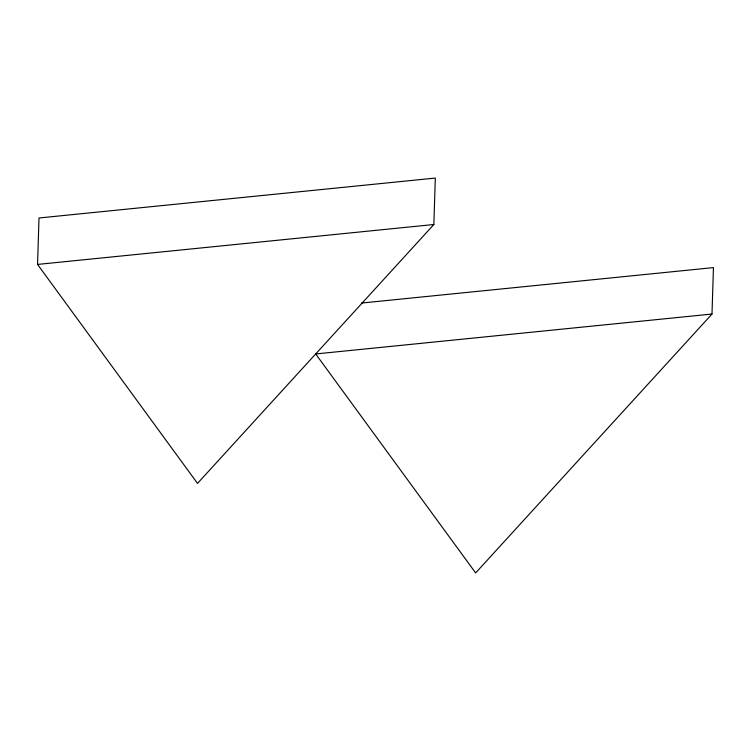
<?xml version="1.0" encoding="UTF-8"?>
<svg xmlns="http://www.w3.org/2000/svg" width="751" height="751" viewBox="0 0 751 751"><rect width="100%" height="100%" fill="white"/><g stroke="black" fill="none" stroke-linecap="round" stroke-linejoin="round"><path stroke-width="1.13" d="M37.55 264.427L39.005 217.987L435.317 178.071L433.853 224.511L197.513 483.4L37.55 264.427L433.853 224.511M711.995 314.04L315.683 353.956L475.646 572.929L711.995 314.04L713.45 267.6L361.438 303.057"/></g></svg>
